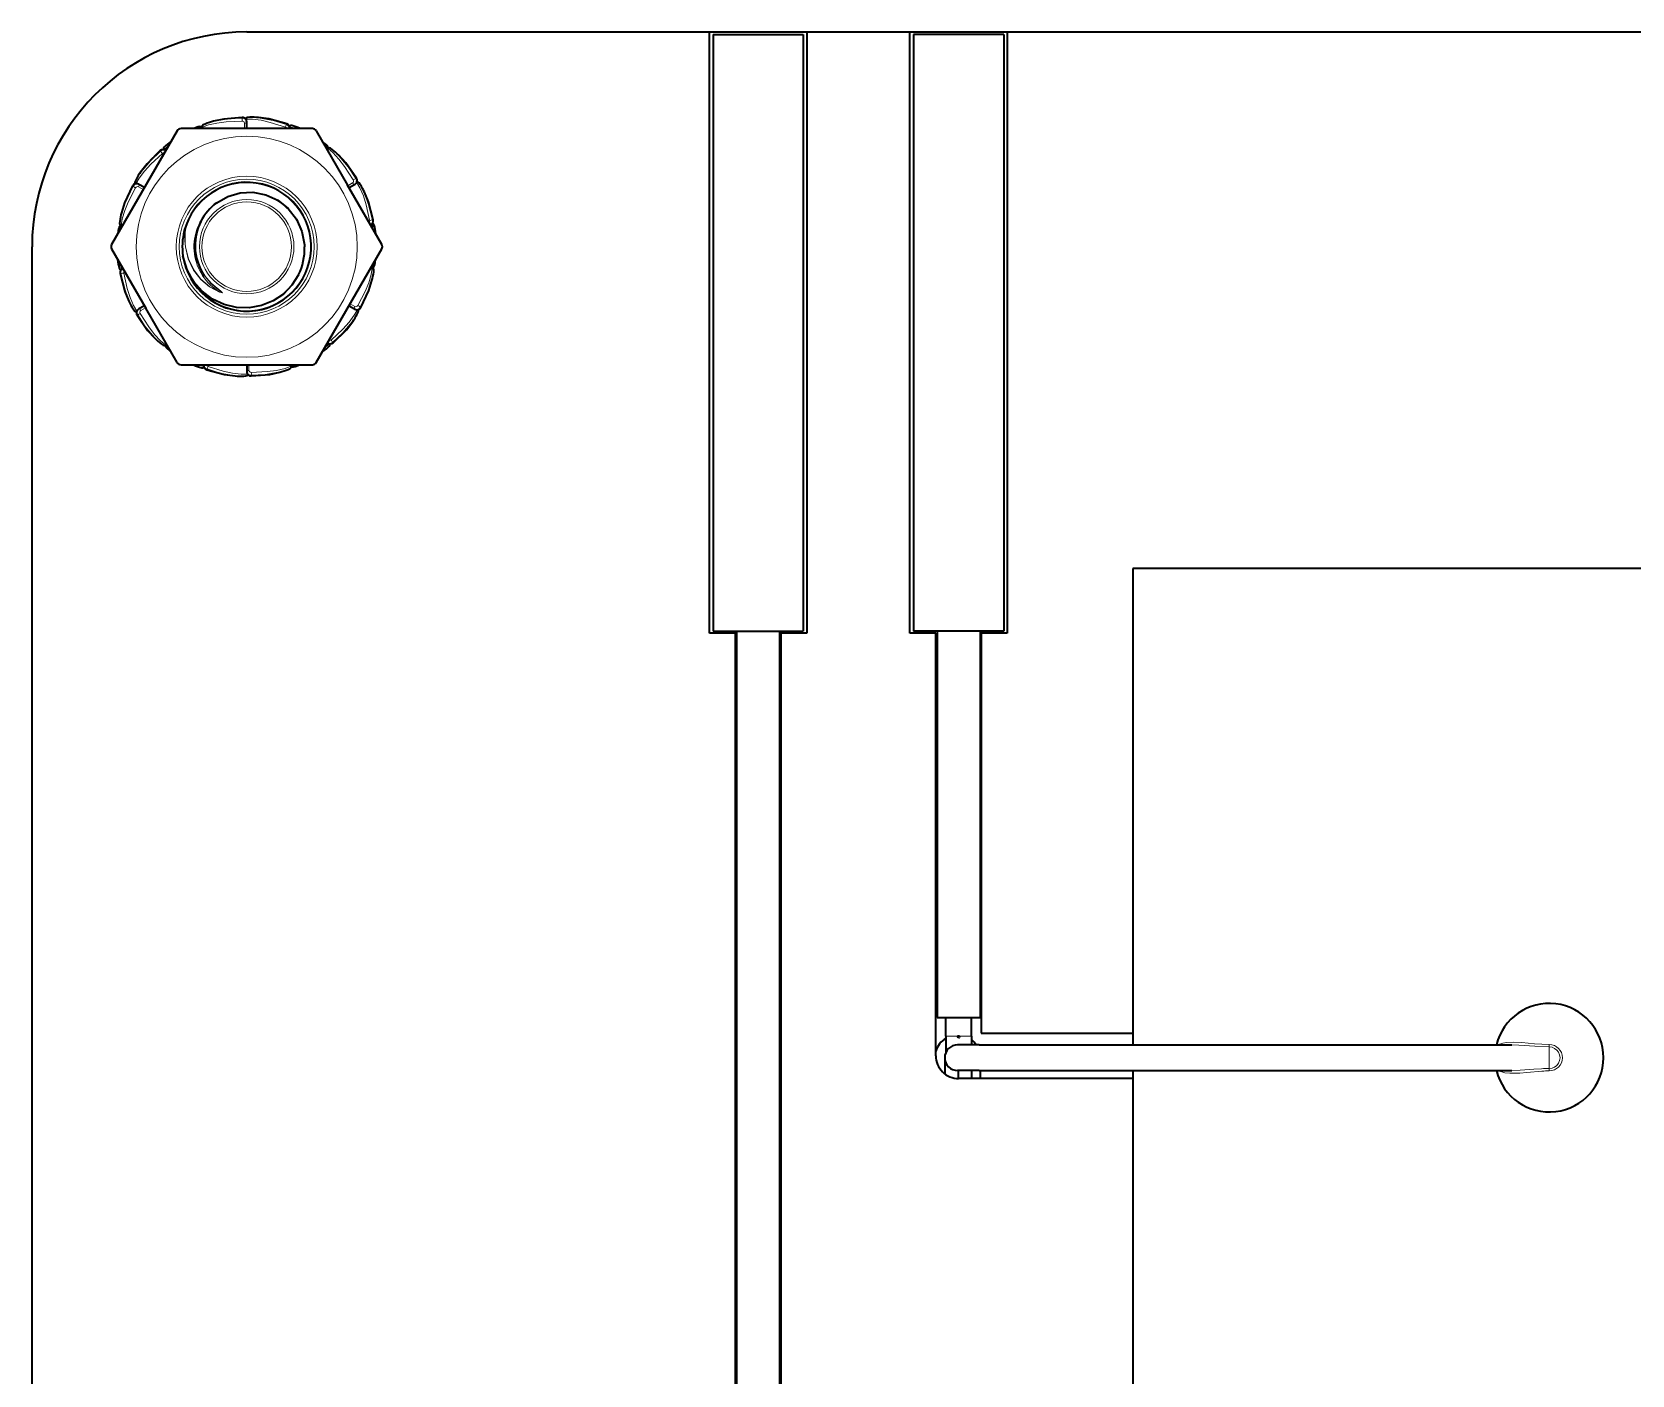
# Model space of a CAD drawing. Extents: x 291 to 828, y 188 to 662.
# Drawn here: x 291.03 to 328.29, y 333.56 to 364.84 of the extents above; entities that cross this region are included whole.
import ezdxf

# ---------------------------------------------------------------- set-up
doc = ezdxf.new("R2010")
doc.units = 0

msp = doc.modelspace()

# ---------------------------------------------------------------- linework, layer by layer
at = {"color": 7, "lineweight": 35, "ltscale": 0.269381}
msp.add_line((296.03, 364.841), (306.805, 364.841), dxfattribs=at)
at = {"color": 7, "lineweight": 35}
for p, q in [((296.03, 364.841), (352.41, 364.841)), ((313.742, 364.841), (352.41, 364.841)), ((291.03, 294.081), (291.03, 359.841)), ((291.03, 294.081), (291.03, 359.841)), ((344.839, 352.343), (316.662, 352.343)), ((307.41, 308.956), (307.41, 350.84)), ((307.439, 350.89), (307.439, 309.89)), ((308.439, 350.89), (308.439, 309.89)), ((308.469, 350.84), (308.469, 308.956)), ((316.662, 340.469), (316.662, 301.578))]:
    msp.add_line(p, q, dxfattribs=at)
at = {"color": 7, "lineweight": 35, "ltscale": 0.350005}
for p, q in [((306.805, 350.84), (306.805, 364.84)), ((309.073, 364.84), (309.073, 350.84)), ((311.474, 350.84), (311.474, 364.84)), ((313.742, 364.84), (313.742, 350.84))]:
    msp.add_line(p, q, dxfattribs=at)
at = {"color": 7, "lineweight": 35, "ltscale": 0.052499}
for p, q in [((306.889, 364.786), (308.989, 364.786)), ((306.889, 350.89), (308.989, 350.89))]:
    msp.add_line(p, q, dxfattribs=at)
at = {"color": 7, "lineweight": 35, "ltscale": 0.347379}
for p, q in [((306.889, 364.786), (306.889, 350.89)), ((308.989, 364.786), (308.989, 350.89)), ((311.558, 364.786), (311.558, 350.89)), ((313.658, 364.786), (313.658, 350.89))]:
    msp.add_line(p, q, dxfattribs=at)
at = {"color": 7, "lineweight": 35, "ltscale": 0.060014}
msp.add_line((309.073, 364.841), (311.474, 364.841), dxfattribs=at)
at = {"color": 7, "lineweight": 35, "ltscale": 0.0525}
for p, q in [((313.658, 364.786), (311.558, 364.786)), ((313.658, 350.89), (311.558, 350.89))]:
    msp.add_line(p, q, dxfattribs=at)
at = {"color": 7, "lineweight": 35, "ltscale": 0.076498}
for p, q in [((297.56, 362.591), (294.5, 362.591)), ((294.5, 357.091), (297.56, 357.091))]:
    msp.add_line(p, q, dxfattribs=at)
at = {"color": 7, "lineweight": 35, "ltscale": 0.002872}
for p, q in [((294.902, 362.634), (294.796, 362.59)), ((294.175, 357.468), (294.265, 357.398)), ((297.157, 357.048), (297.263, 357.091))]:
    msp.add_line(p, q, dxfattribs=at)
at = {"color": 7, "lineweight": 13, "ltscale": 0.002597}
for p, q in [((294.902, 362.63), (294.805, 362.591)), ((297.881, 362.212), (297.799, 362.276)), ((293.051, 360.258), (293.036, 360.156)), ((299.009, 359.423), (299.023, 359.526)), ((294.178, 357.47), (294.26, 357.406))]:
    msp.add_line(p, q, dxfattribs=at)
at = {"color": 7, "lineweight": 13, "ltscale": 0.001722}
for p, q in [((294.843, 362.591), (294.907, 362.616)), ((297.818, 362.243), (297.872, 362.2)), ((293.055, 360.188), (293.065, 360.256)), ((299.005, 359.493), (298.994, 359.425)), ((294.241, 357.438), (294.188, 357.481))]:
    msp.add_line(p, q, dxfattribs=at)
at = {"color": 7, "lineweight": 13, "ltscale": 0.000100592}
msp.add_line((294.902, 362.634), (294.902, 362.63), dxfattribs=at)
at = {"color": 7, "lineweight": 13, "ltscale": 0.000367646}
msp.add_line((294.907, 362.616), (294.902, 362.63), dxfattribs=at)
at = {"color": 7, "lineweight": 13, "ltscale": 0.000650144}
for p, q in [((294.907, 362.616), (294.914, 362.591)), ((293.065, 360.256), (293.09, 360.25))]:
    msp.add_line(p, q, dxfattribs=at)
at = {"color": 7, "lineweight": 35, "ltscale": 0.001177}
for p, q in [((295.255, 362.761), (295.21, 362.748)), ((298.172, 361.972), (298.138, 362.004)), ((293.559, 361.58), (293.533, 361.541)), ((293.113, 360.63), (293.102, 360.585)), ((298.946, 359.051), (298.957, 359.097)), ((298.5, 358.101), (298.526, 358.14)), ((293.888, 357.71), (293.921, 357.677)), ((295.758, 356.832), (295.805, 356.828)), ((296.804, 356.92), (296.849, 356.933))]:
    msp.add_line(p, q, dxfattribs=at)
at = {"color": 7, "lineweight": 13, "ltscale": 0.000100783}
msp.add_line((295.926, 362.851), (295.924, 362.847), dxfattribs=at)
at = {"color": 7, "lineweight": 13, "ltscale": 0.000367203}
msp.add_line((295.924, 362.832), (295.924, 362.847), dxfattribs=at)
at = {"color": 7, "lineweight": 13, "ltscale": 0.003214}
for p, q in [((295.978, 362.591), (295.978, 362.72)), ((293.622, 361.171), (293.51, 361.235)), ((298.386, 361.261), (298.497, 361.325)), ((298.438, 358.511), (298.549, 358.446)), ((293.674, 358.421), (293.562, 358.356)), ((296.082, 357.09), (296.082, 356.962))]:
    msp.add_line(p, q, dxfattribs=at)
at = {"color": 7, "lineweight": 35, "ltscale": 0.000365448}
msp.add_line((296.03, 362.738), (296.03, 362.753), dxfattribs=at)
at = {"color": 7, "lineweight": 35, "ltscale": 0.003677}
for p, q in [((296.03, 362.591), (296.03, 362.738)), ((293.648, 361.216), (293.52, 361.29)), ((298.412, 361.216), (298.539, 361.29)), ((293.648, 358.466), (293.52, 358.392)), ((298.412, 358.466), (298.539, 358.392)), ((296.03, 357.09), (296.03, 356.943))]:
    msp.add_line(p, q, dxfattribs=at)
at = {"color": 7, "lineweight": 35, "ltscale": 0.001178}
for p, q in [((296.301, 362.85), (296.254, 362.853)), ((298.771, 361.111), (298.751, 361.153)), ((293.288, 358.571), (293.309, 358.529))]:
    msp.add_line(p, q, dxfattribs=at)
at = {"color": 7, "lineweight": 13, "ltscale": 0.000367453}
for p, q in [((296.954, 362.688), (296.958, 362.702)), ((295.106, 356.993), (295.101, 356.98))]:
    msp.add_line(p, q, dxfattribs=at)
at = {"color": 7, "lineweight": 13, "ltscale": 0.000100627}
msp.add_line((296.961, 362.705), (296.958, 362.702), dxfattribs=at)
at = {"color": 7, "lineweight": 13, "ltscale": 0.000251303}
for p, q in [((297.271, 362.595), (297.28, 362.591)), ((294.789, 357.087), (294.779, 357.091))]:
    msp.add_line(p, q, dxfattribs=at)
at = {"color": 7, "lineweight": 35, "ltscale": 0.000305291}
msp.add_line((297.282, 362.59), (297.271, 362.595), dxfattribs=at)
at = {"color": 7, "lineweight": 35, "ltscale": 0.076499}
msp.add_line((294.413, 362.541), (292.883, 359.891), dxfattribs=at)
at = {"color": 7, "lineweight": 35, "ltscale": 0.00030492}
for p, q in [((294.275, 362.3), (294.265, 362.293)), ((297.784, 357.382), (297.794, 357.389))]:
    msp.add_line(p, q, dxfattribs=at)
at = {"color": 7, "lineweight": 13, "ltscale": 0.000250905}
msp.add_line((294.265, 362.293), (294.273, 362.299), dxfattribs=at)
at = {"color": 7, "lineweight": 35, "ltscale": 0.036627}
for p, q in [((297.646, 362.541), (298.379, 361.272)), ((294.413, 357.141), (293.681, 358.41))]:
    msp.add_line(p, q, dxfattribs=at)
at = {"color": 7, "lineweight": 35, "ltscale": 0.002871}
for p, q in [((297.885, 362.213), (297.794, 362.284)), ((293.047, 360.261), (293.032, 360.147)), ((299.012, 359.421), (299.028, 359.534))]:
    msp.add_line(p, q, dxfattribs=at)
at = {"color": 7, "lineweight": 13, "ltscale": 0.000650073}
for p, q in [((297.872, 362.2), (297.853, 362.182)), ((294.188, 357.481), (294.206, 357.5))]:
    msp.add_line(p, q, dxfattribs=at)
at = {"color": 7, "lineweight": 13, "ltscale": 0.000367493}
msp.add_line((297.872, 362.2), (297.881, 362.212), dxfattribs=at)
at = {"color": 7, "lineweight": 13, "ltscale": 0.000100904}
msp.add_line((297.885, 362.213), (297.881, 362.212), dxfattribs=at)
at = {"color": 7, "lineweight": 13, "ltscale": 0.000100858}
for p, q in [((294.015, 362.08), (294.016, 362.076)), ((298.044, 357.602), (298.043, 357.606))]:
    msp.add_line(p, q, dxfattribs=at)
at = {"color": 7, "lineweight": 13, "ltscale": 0.000366793}
for p, q in [((294.026, 362.065), (294.016, 362.076)), ((298.034, 357.617), (298.043, 357.606))]:
    msp.add_line(p, q, dxfattribs=at)
at = {"color": 7, "lineweight": 13, "ltscale": 0.000367075}
for p, q in [((298.568, 361.428), (298.58, 361.436)), ((293.492, 358.254), (293.479, 358.246))]:
    msp.add_line(p, q, dxfattribs=at)
at = {"color": 7, "lineweight": 13, "ltscale": 0.00010072}
msp.add_line((298.584, 361.436), (298.58, 361.436), dxfattribs=at)
at = {"color": 7, "lineweight": 13, "ltscale": 0.000101273}
msp.add_line((293.371, 361.256), (293.373, 361.252), dxfattribs=at)
at = {"color": 7, "lineweight": 13, "ltscale": 0.00036657}
msp.add_line((293.386, 361.245), (293.373, 361.252), dxfattribs=at)
at = {"color": 7, "lineweight": 35, "ltscale": 0.000365754}
for p, q in [((293.52, 361.29), (293.508, 361.297)), ((298.539, 361.29), (298.552, 361.297)), ((293.52, 358.392), (293.508, 358.385)), ((298.539, 358.392), (298.552, 358.385))]:
    msp.add_line(p, q, dxfattribs=at)
at = {"color": 7, "lineweight": 35, "ltscale": 0.039873}
msp.add_line((299.176, 359.891), (298.379, 361.272), dxfattribs=at)
at = {"color": 7, "lineweight": 13, "ltscale": 0.000146423}
msp.add_line((295.333, 360.866), (295.337, 360.861), dxfattribs=at)
at = {"color": 7, "lineweight": 35, "ltscale": 0.000105677}
msp.add_line((294.631, 360.355), (294.627, 360.355), dxfattribs=at)
at = {"color": 7, "lineweight": 13, "ltscale": 0.000367514}
for p, q in [((298.958, 360.464), (298.972, 360.467)), ((293.102, 359.217), (293.087, 359.214))]:
    msp.add_line(p, q, dxfattribs=at)
at = {"color": 7, "lineweight": 13, "ltscale": 0.000101103}
for p, q in [((298.976, 360.466), (298.972, 360.467)), ((293.084, 359.216), (293.087, 359.214))]:
    msp.add_line(p, q, dxfattribs=at)
at = {"color": 7, "lineweight": 13, "ltscale": 9.72082e-05}
for p, q in [((293.047, 360.261), (293.051, 360.258)), ((299.012, 359.421), (299.009, 359.423))]:
    msp.add_line(p, q, dxfattribs=at)
at = {"color": 7, "lineweight": 13, "ltscale": 0.000367495}
msp.add_line((293.065, 360.256), (293.051, 360.258), dxfattribs=at)
at = {"color": 7, "lineweight": 13, "ltscale": 0.000251432}
for p, q in [((299.035, 360.143), (299.036, 360.133)), ((293.024, 359.539), (293.023, 359.549))]:
    msp.add_line(p, q, dxfattribs=at)
at = {"color": 7, "lineweight": 35, "ltscale": 0.000305257}
for p, q in [((299.037, 360.131), (299.035, 360.143)), ((293.023, 359.551), (293.024, 359.539))]:
    msp.add_line(p, q, dxfattribs=at)
at = {"color": 7, "lineweight": 35, "ltscale": 0.039872}
msp.add_line((292.883, 359.791), (293.681, 358.41), dxfattribs=at)
at = {"color": 7, "lineweight": 35, "ltscale": 0.0765}
msp.add_line((297.646, 357.141), (299.176, 359.791), dxfattribs=at)
at = {"color": 7, "lineweight": 13, "ltscale": 0.00065088}
msp.add_line((298.994, 359.425), (298.969, 359.432), dxfattribs=at)
at = {"color": 7, "lineweight": 13, "ltscale": 0.000366739}
msp.add_line((298.994, 359.425), (299.009, 359.423), dxfattribs=at)
at = {"color": 7, "lineweight": 13, "ltscale": 0.000101482}
msp.add_line((293.475, 358.246), (293.479, 358.246), dxfattribs=at)
at = {"color": 7, "lineweight": 13, "ltscale": 0.000367243}
msp.add_line((298.673, 358.436), (298.686, 358.43), dxfattribs=at)
at = {"color": 7, "lineweight": 13, "ltscale": 0.000100884}
msp.add_line((298.688, 358.426), (298.686, 358.43), dxfattribs=at)
at = {"color": 7, "lineweight": 13, "ltscale": 0.000100189}
msp.add_line((294.175, 357.468), (294.178, 357.47), dxfattribs=at)
at = {"color": 7, "lineweight": 13, "ltscale": 0.000367962}
msp.add_line((294.188, 357.481), (294.178, 357.47), dxfattribs=at)
at = {"color": 7, "lineweight": 13, "ltscale": 0.000251525}
msp.add_line((297.794, 357.389), (297.786, 357.383), dxfattribs=at)
at = {"color": 7, "lineweight": 35, "ltscale": 0.000304979}
msp.add_line((294.777, 357.092), (294.789, 357.087), dxfattribs=at)
at = {"color": 7, "lineweight": 13, "ltscale": 0.000101207}
msp.add_line((295.098, 356.977), (295.101, 356.98), dxfattribs=at)
at = {"color": 7, "lineweight": 13, "ltscale": 0.000650683}
msp.add_line((297.152, 357.066), (297.145, 357.091), dxfattribs=at)
at = {"color": 7, "lineweight": 13, "ltscale": 0.001723}
msp.add_line((297.216, 357.091), (297.152, 357.066), dxfattribs=at)
at = {"color": 7, "lineweight": 13, "ltscale": 0.000366938}
msp.add_line((297.152, 357.066), (297.158, 357.052), dxfattribs=at)
at = {"color": 7, "lineweight": 13, "ltscale": 0.000100468}
msp.add_line((297.157, 357.048), (297.158, 357.052), dxfattribs=at)
at = {"color": 7, "lineweight": 13, "ltscale": 0.002598}
msp.add_line((297.158, 357.052), (297.254, 357.091), dxfattribs=at)
at = {"color": 7, "lineweight": 35, "ltscale": 0.000366211}
msp.add_line((296.03, 356.943), (296.03, 356.929), dxfattribs=at)
at = {"color": 7, "lineweight": 13, "ltscale": 0.000101448}
msp.add_line((296.134, 356.831), (296.136, 356.835), dxfattribs=at)
at = {"color": 7, "lineweight": 13, "ltscale": 0.000367231}
msp.add_line((296.135, 356.849), (296.136, 356.835), dxfattribs=at)
at = {"color": 7, "lineweight": 35, "ltscale": 0.270381}
msp.add_line((316.662, 352.343), (316.662, 341.527), dxfattribs=at)
at = {"color": 7, "lineweight": 35, "ltscale": 0.015132}
msp.add_line((307.41, 350.84), (306.805, 350.84), dxfattribs=at)
at = {"color": 7, "lineweight": 35, "ltscale": 0.015115}
msp.add_line((309.073, 350.84), (308.469, 350.84), dxfattribs=at)
at = {"color": 7, "lineweight": 35, "ltscale": 0.015124}
msp.add_line((312.079, 350.84), (311.474, 350.84), dxfattribs=at)
at = {"color": 7, "lineweight": 35, "ltscale": 0.246049}
msp.add_line((312.079, 340.998), (312.079, 350.84), dxfattribs=at)
at = {"color": 7, "lineweight": 35, "ltscale": 0.225}
for p, q in [((312.108, 350.89), (312.108, 341.89)), ((313.108, 350.89), (313.108, 341.89))]:
    msp.add_line(p, q, dxfattribs=at)
at = {"color": 7, "lineweight": 35, "ltscale": 0.232819}
msp.add_line((313.137, 350.84), (313.137, 341.527), dxfattribs=at)
at = {"color": 7, "lineweight": 35, "ltscale": 0.015125}
msp.add_line((313.742, 350.84), (313.137, 350.84), dxfattribs=at)
at = {"color": 7, "lineweight": 35, "ltscale": 0.025}
msp.add_line((312.108, 341.89), (313.108, 341.89), dxfattribs=at)
at = {"color": 7, "lineweight": 35, "ltscale": 0.01091}
for p, q in [((312.309, 341.454), (312.309, 341.89)), ((312.909, 341.454), (312.909, 341.89))]:
    msp.add_line(p, q, dxfattribs=at)
at = {"color": 7, "lineweight": 13, "ltscale": 0.00692}
msp.add_line((312.585, 341.454), (312.309, 341.454), dxfattribs=at)
at = {"color": 7, "lineweight": 35, "ltscale": 0.009568}
msp.add_line((312.309, 341.454), (312.309, 341.071), dxfattribs=at)
at = {"color": 7, "lineweight": 35, "ltscale": 0.001161}
msp.add_line((312.632, 341.454), (312.585, 341.454), dxfattribs=at)
at = {"color": 7, "lineweight": 13, "ltscale": 0.006919}
msp.add_line((312.909, 341.454), (312.632, 341.454), dxfattribs=at)
at = {"color": 7, "lineweight": 35, "ltscale": 0.005009}
msp.add_line((312.909, 341.454), (312.909, 341.254), dxfattribs=at)
at = {"color": 7, "lineweight": 35, "ltscale": 0.088135}
msp.add_line((313.137, 341.527), (316.662, 341.527), dxfattribs=at)
at = {"color": 7, "lineweight": 35, "ltscale": 0.006836}
msp.add_line((316.666, 341.527), (316.667, 341.254), dxfattribs=at)
at = {"color": 7, "lineweight": 35, "ltscale": 0.009376}
msp.add_line((312.285, 340.954), (312.285, 340.579), dxfattribs=at)
at = {"color": 7, "lineweight": 35, "ltscale": 0.0125}
for p, q in [((313.085, 341.254), (312.585, 341.254)), ((313.085, 340.654), (312.585, 340.654))]:
    msp.add_line(p, q, dxfattribs=at)
at = {"color": 7, "lineweight": 35, "ltscale": 0.310155}
for p, q in [((313.085, 341.254), (325.491, 341.254)), ((313.085, 340.654), (325.491, 340.654))]:
    msp.add_line(p, q, dxfattribs=at)
at = {"color": 7, "lineweight": 13, "ltscale": 0.001376}
for p, q in [((326.362, 341.262), (326.362, 341.206)), ((326.362, 340.647), (326.362, 340.702))]:
    msp.add_line(p, q, dxfattribs=at)
at = {"color": 7, "lineweight": 13, "ltscale": 0.006312}
for p, q in [((326.362, 340.954), (326.362, 341.206)), ((326.362, 340.702), (326.362, 340.954))]:
    msp.add_line(p, q, dxfattribs=at)
at = {"color": 7, "lineweight": 35, "ltscale": 0.004659}
msp.add_line((312.597, 340.654), (312.597, 340.468), dxfattribs=at)
at = {"color": 7, "lineweight": 35, "ltscale": 0.004631}
for p, q in [((312.909, 340.654), (312.909, 340.469)), ((316.667, 340.654), (316.666, 340.469))]:
    msp.add_line(p, q, dxfattribs=at)
at = {"color": 7, "lineweight": 35, "ltscale": 0.004624}
msp.add_line((313.114, 340.654), (313.114, 340.469), dxfattribs=at)
at = {"color": 7, "lineweight": 35, "ltscale": 0.000326062}
msp.add_line((312.622, 340.469), (312.609, 340.468), dxfattribs=at)
at = {"color": 7, "lineweight": 35, "ltscale": 0.101005}
msp.add_line((316.662, 340.469), (312.622, 340.469), dxfattribs=at)
at = {"color": 7, "lineweight": 35, "ltscale": 9.99451e-05}
msp.add_line((316.666, 340.469), (316.662, 340.469), dxfattribs=at)
at = {"color": 7, "lineweight": 13}
for points in [[(294.998, 362.622), (295.137, 362.676), (295.336, 362.721), (295.552, 362.749), (295.923, 362.768)], [(295.21, 362.748), (295.601, 362.816), (295.924, 362.832)], [(295.924, 362.847), (295.626, 362.83), (295.255, 362.761)], [(296.011, 362.808), (296.161, 362.81), (296.363, 362.785), (296.575, 362.737), (296.93, 362.628)], [(296.254, 362.853), (296.644, 362.783), (296.954, 362.688)], [(296.958, 362.702), (296.673, 362.787), (296.301, 362.85)], [(293.451, 361.308), (293.524, 361.439), (293.647, 361.601), (293.795, 361.761), (294.066, 362.014)], [(293.533, 361.541), (293.789, 361.844), (294.026, 362.065)], [(294.016, 362.076), (293.799, 361.871), (293.559, 361.58)], [(297.923, 362.125), (298.039, 362.031), (298.177, 361.882), (298.309, 361.708), (298.511, 361.397)], [(298.138, 362.004), (298.391, 361.7), (298.568, 361.428)], [(298.58, 361.436), (298.416, 361.685), (298.172, 361.972)], [(293.102, 360.585), (293.239, 360.957), (293.386, 361.245)], [(293.105, 360.338), (293.128, 360.486), (293.188, 360.68), (293.273, 360.881), (293.441, 361.211)], [(293.373, 361.252), (293.239, 360.986), (293.113, 360.63)], [(295.337, 360.861), (295.57, 360.997), (295.829, 361.08), (296.101, 361.105), (296.376, 361.07), (296.639, 360.976), (296.877, 360.826), (297.079, 360.626), (297.234, 360.385), (297.334, 360.115), (297.373, 359.84)], [(298.59, 361.34), (298.667, 361.212), (298.746, 361.024), (298.81, 360.816), (298.893, 360.455)], [(298.751, 361.153), (298.885, 360.78), (298.958, 360.464)], [(298.972, 360.467), (298.903, 360.757), (298.771, 361.111)], [(297.23, 359.185), (297.085, 358.955), (296.897, 358.757), (296.673, 358.6), (296.421, 358.488), (296.178, 358.432), (295.929, 358.419), (295.68, 358.45), (295.438, 358.524), (295.211, 358.641), (295.008, 358.796), (294.834, 358.986), (294.695, 359.205), (294.595, 359.445), (294.552, 359.62), (294.53, 359.8)], [(295.398, 358.781), (295.166, 358.906), (294.961, 359.08), (294.794, 359.297), (294.67, 359.556), (294.602, 359.84)], [(295.399, 358.786), (295.168, 358.91), (294.964, 359.083), (294.797, 359.3), (294.674, 359.558), (294.606, 359.841)], [(293.087, 359.214), (293.156, 358.924), (293.288, 358.571)], [(293.309, 358.529), (293.175, 358.902), (293.102, 359.217)], [(293.469, 358.342), (293.393, 358.47), (293.314, 358.657), (293.249, 358.865), (293.166, 359.227)], [(298.955, 359.344), (298.931, 359.196), (298.871, 359.002), (298.787, 358.801), (298.618, 358.47)], [(295.051, 359.159), (295.197, 358.985), (295.423, 358.801), (295.466, 358.766), (295.466, 358.765), (295.464, 358.764), (295.399, 358.786)], [(295.055, 359.162), (295.201, 358.989), (295.425, 358.803), (295.467, 358.766), (295.465, 358.763), (295.398, 358.781)], [(298.957, 359.097), (298.82, 358.725), (298.673, 358.436)], [(298.686, 358.43), (298.82, 358.696), (298.946, 359.051)], [(293.479, 358.246), (293.643, 357.997), (293.888, 357.71)], [(293.921, 357.677), (293.668, 357.982), (293.492, 358.254)], [(294.137, 357.556), (294.021, 357.651), (293.882, 357.8), (293.75, 357.973), (293.549, 358.285)], [(298.608, 358.373), (298.536, 358.243), (298.413, 358.08), (298.265, 357.92), (297.993, 357.668)], [(298.526, 358.14), (298.271, 357.838), (298.034, 357.617)], [(298.043, 357.606), (298.26, 357.811), (298.5, 358.101)], [(295.101, 356.98), (295.387, 356.894), (295.758, 356.832)], [(295.805, 356.828), (295.415, 356.899), (295.106, 356.993)], [(296.048, 356.874), (295.899, 356.872), (295.697, 356.897), (295.484, 356.945), (295.129, 357.054)], [(297.061, 357.059), (296.922, 357.006), (296.724, 356.961), (296.507, 356.933), (296.137, 356.914)], [(296.849, 356.933), (296.459, 356.866), (296.135, 356.849)], [(296.136, 356.835), (296.433, 356.852), (296.804, 356.92)], [(326.362, 341.262), (326.022, 341.28), (325.721, 341.31), (325.54, 341.319), (325.367, 341.31), (325.282, 341.295), (325.161, 341.254)], [(326.362, 341.206), (326.028, 341.22), (325.658, 341.249), (325.491, 341.254)], [(325.161, 340.654), (325.327, 340.604), (325.444, 340.591), (325.679, 340.595), (325.84, 340.609), (326.192, 340.641)], [(325.491, 340.654), (325.682, 340.661), (326.005, 340.686), (326.185, 340.697)]]:
    msp.add_lwpolyline(points, dxfattribs=at)
at = {"color": 7, "lineweight": 35}
for points in [[(295.926, 362.851), (295.494, 362.814), (295.255, 362.761)], [(296.961, 362.705), (296.543, 362.818), (296.301, 362.85)], [(294.015, 362.08), (293.708, 361.774), (293.559, 361.58)], [(298.584, 361.436), (298.336, 361.791), (298.172, 361.972)], [(293.371, 361.256), (293.187, 360.863), (293.113, 360.63)], [(295.333, 360.866), (295.589, 361.012), (295.875, 361.095), (296.175, 361.108), (296.473, 361.049), (296.751, 360.921), (296.993, 360.73), (297.186, 360.484), (297.316, 360.198), (297.376, 359.886), (297.378, 359.841)], [(298.976, 360.466), (298.864, 360.885), (298.771, 361.111)], [(297.236, 359.183), (297.083, 358.943), (296.883, 358.738), (296.644, 358.577), (296.374, 358.468), (296.086, 358.416), (295.791, 358.424), (295.501, 358.494), (295.231, 358.622), (294.991, 358.804), (294.792, 359.033), (294.643, 359.3), (294.545, 359.626)], [(293.084, 359.216), (293.195, 358.797), (293.288, 358.571)], [(298.688, 358.426), (298.872, 358.818), (298.946, 359.051)], [(293.475, 358.246), (293.723, 357.89), (293.888, 357.71)], [(298.044, 357.602), (298.351, 357.908), (298.5, 358.101)], [(295.098, 356.977), (295.516, 356.864), (295.758, 356.832)], [(296.134, 356.831), (296.566, 356.868), (296.804, 356.92)], [(312.632, 341.454), (312.618, 341.419), (312.595, 341.423), (312.585, 341.454)]]:
    msp.add_lwpolyline(points, dxfattribs=at)
at = {"color": 7, "lineweight": 13}
for radius in [2.575, 1.641, 1.571, 1.099, 1.043]:
    msp.add_circle((296.03, 359.841), radius, dxfattribs=at)
at = {"color": 7, "lineweight": 35}
for centre, radius, start, end in [((296.03, 359.841), 5, 90, 180), ((296.03, 359.841), 5, 90, 180), ((294.5, 362.491), 0.1, 90, 150), ((294.941, 362.54), 0.101, 30.3348, 112.1885), ((295.048, 362.619), 0.0643, 116.6919, 168.926), ((295.5, 361.689), 1.099, 105.2934, 116.0619), ((295.93, 362.75), 0.1, 1.5039, 92.4746), ((296.057, 362.787), 0.0643, 96.6918, 148.9258), ((296.164, 361.758), 1.099, 85.2934, 96.0619), ((296.93, 362.609), 0.101, 349.8513, 72.2033), ((297.063, 362.6), 0.0643, 76.6918, 128.9256), ((296.812, 361.597), 1.099, 65.2934, 76.0619), ((297.56, 362.491), 0.1, 30, 90), ((294.9, 361.396), 1.099, 125.2934, 136.0619), ((297.823, 362.134), 0.101, 330.3348, 52.1885), ((294.083, 362.005), 0.101, 49.8513, 132.2033), ((294.157, 362.115), 0.0643, 136.6919, 188.9262), ((297.944, 362.08), 0.0643, 56.6918, 108.9254), ((297.365, 361.224), 1.099, 45.2934, 56.0619), ((294.436, 360.916), 1.099, 145.2934, 156.0619), ((298.5, 361.382), 0.1, 301.5039, 32.4746), ((293.46, 361.209), 0.1, 61.5039, 152.4746), ((293.492, 361.337), 0.0643, 156.6919, 208.9264), ((296.03, 359.841), 1.5, 188.2165, 165.8313), ((298.595, 361.29), 0.0643, 36.6918, 88.9252), ((297.757, 360.684), 1.099, 25.2934, 36.0619), ((296.078, 359.859), 1.253, 126.4978, 153.1497), ((293.148, 360.247), 0.101, 90.3348, 172.1885), ((294.164, 360.306), 1.099, 165.2934, 176.0619), ((293.133, 360.379), 0.0643, 176.6919, 228.9265), ((295.199, 360.077), 0.637, 154.0224, 168.1089), ((296.063, 359.867), 1.235, 153.1668, 181.1945), ((298.877, 360.445), 0.101, 289.8513, 12.2033), ((298.936, 360.326), 0.0643, 16.6918, 68.9252), ((297.941, 360.042), 1.099, 5.2934, 16.0619), ((296.03, 359.841), 1.5, 165.8313, 188.2153), ((292.97, 359.841), 0.1, 150, 210), ((296.065, 359.868), 1.238, 181.2623, 214.9807), ((296.019, 359.791), 1.36, 333.4353, 2.0792), ((299.09, 359.841), 0.1, 330, 30), ((294.118, 359.64), 1.099, 185.2934, 196.0619), ((293.124, 359.356), 0.0643, 196.6919, 248.9265), ((293.182, 359.237), 0.101, 109.8513, 192.2033), ((298.912, 359.434), 0.101, 270.3348, 352.1885), ((297.895, 359.376), 1.099, 345.2934, 356.0619), ((298.926, 359.302), 0.0643, 356.6918, 48.9252), ((294.302, 358.998), 1.099, 205.2934, 216.0619), ((293.465, 358.391), 0.0643, 216.6919, 268.9264), ((293.56, 358.3), 0.1, 121.5039, 212.4746), ((297.623, 358.766), 1.099, 325.2934, 336.0619), ((298.599, 358.472), 0.1, 241.5039, 332.4746), ((298.568, 358.344), 0.0643, 336.6918, 28.9253), ((294.694, 358.458), 1.099, 225.2934, 236.0619), ((294.115, 357.601), 0.0643, 236.6919, 288.9263), ((294.237, 357.548), 0.101, 150.3348, 232.1885), ((297.16, 358.286), 1.099, 305.2934, 316.0619), ((297.976, 357.677), 0.101, 229.8513, 312.2033), ((297.903, 357.566), 0.0643, 316.6918, 8.9254), ((294.5, 357.191), 0.1, 210, 270), ((295.248, 358.085), 1.099, 245.2934, 256.0619), ((294.997, 357.082), 0.0643, 256.6919, 308.9261), ((295.129, 357.073), 0.101, 169.8513, 252.2033), ((296.56, 357.993), 1.099, 285.2934, 296.0619), ((297.119, 357.142), 0.101, 210.3348, 292.1885), ((297.012, 357.063), 0.0643, 296.6918, 348.9256), ((297.56, 357.191), 0.1, 270, 330), ((295.896, 357.923), 1.099, 265.2934, 276.0619), ((296.003, 356.895), 0.0643, 276.6919, 328.9259), ((296.129, 356.931), 0.1, 181.5039, 272.4746), ((326.362, 340.954), 1.264, 193.7306, 166.2695), ((312.584, 340.954), 0.528, 121.3996, 163.0142), ((312.582, 340.952), 0.532, 34.6195, 52.1814), ((312.609, 340.998), 0.531, 179.9986, 270.0025), ((312.585, 340.954), 0.3, 90, 270)]:
    msp.add_arc(centre, radius, start, end, dxfattribs=at)
at = {"color": 7, "lineweight": 13}
for centre, radius, start, end in [((294.943, 362.537), 0.1, 32.2745, 114.0547), ((294.948, 362.522), 0.102, 42.6275, 113.2559), ((295.039, 362.634), 0.0463, 104.4509, 196.9271), ((296.248, 362.794), 0.326, 173.2268, 184.6551), ((295.927, 362.716), 0.0517, 4.8423, 94.5947), ((295.932, 362.748), 0.0988, 2.9456, 94.6214), ((295.932, 362.733), 0.0987, 2.9221, 94.3881), ((296.054, 362.805), 0.0463, 84.4509, 176.9271), ((297.245, 362.541), 0.326, 153.2268, 164.6551), ((296.912, 362.574), 0.0566, 17.5453, 71.8936), ((296.924, 362.59), 0.102, 0.2607, 73.3775), ((296.931, 362.605), 0.1, 351.7282, 74.0866), ((297.066, 362.618), 0.0463, 64.4509, 156.9271), ((296.79, 361.722), 0.943, 67.0615, 75.4163), ((294.78, 361.44), 0.943, 127.0615, 135.4163), ((297.811, 362.118), 0.102, 342.6275, 53.2559), ((297.822, 362.13), 0.1, 332.2745, 54.0547), ((294.086, 362.003), 0.1, 51.7282, 134.0866), ((294.096, 361.991), 0.102, 60.2607, 133.3775), ((294.298, 362.243), 0.326, 213.2268, 224.6551), ((294.104, 361.972), 0.0566, 77.5453, 131.8936), ((294.143, 362.127), 0.0463, 124.4509, 216.9271), ((297.953, 362.096), 0.0463, 44.4509, 136.9271), ((298.696, 361.129), 0.326, 113.2268, 124.6551), ((298.486, 361.372), 0.0987, 302.9221, 34.3881), ((298.498, 361.379), 0.0988, 302.9456, 34.6214), ((293.463, 361.21), 0.0988, 62.9457, 154.6214), ((293.581, 361.506), 0.326, 233.2268, 244.6551), ((293.476, 361.202), 0.0987, 62.9221, 154.3881), ((293.475, 361.344), 0.0463, 144.4509, 236.9271), ((293.489, 361.189), 0.0517, 64.8423, 154.5947), ((296.03, 359.841), 1.49, 199.6027, 159.8306), ((298.468, 361.367), 0.0517, 304.8423, 34.5947), ((298.609, 361.302), 0.0463, 24.4509, 116.9271), ((296.03, 359.841), 1.229, 136.221, 239.1341), ((296.078, 359.858), 1.247, 126.4709, 153.1281), ((293.151, 360.248), 0.1, 92.2745, 174.0547), ((293.167, 360.244), 0.102, 102.6275, 173.2559), ((293.115, 360.379), 0.0463, 164.4509, 256.9271), ((296.039, 360.028), 1.45, 166.9462, 187.4611), ((296.039, 360.028), 1.445, 166.946, 187.4449), ((296.063, 359.867), 1.23, 153.1463, 181.1795), ((298.838, 360.443), 0.0566, 317.5453, 11.8936), ((298.976, 360.139), 0.326, 93.2268, 104.6551), ((298.858, 360.441), 0.102, 300.2607, 13.3775), ((298.874, 360.443), 0.1, 291.7282, 14.0866), ((298.953, 360.332), 0.0463, 4.4509, 96.9271), ((298.039, 360.123), 0.943, 7.0614, 15.4163), ((296.065, 359.868), 1.232, 181.2478, 214.9792), ((296.019, 359.791), 1.355, 333.4133, 2.0563), ((293.107, 359.35), 0.0463, 184.4509, 276.9271), ((294.02, 359.558), 0.943, 187.0614, 195.4164), ((293.185, 359.239), 0.1, 111.7282, 194.0866), ((293.201, 359.241), 0.102, 120.2607, 193.3775), ((293.083, 359.543), 0.326, 273.2268, 284.6551), ((293.222, 359.239), 0.0566, 137.5453, 191.8936), ((298.908, 359.434), 0.1, 272.2745, 354.0547), ((298.892, 359.437), 0.102, 282.6275, 353.2559), ((298.944, 359.302), 0.0463, 344.4509, 76.9271), ((298.571, 358.493), 0.0517, 244.8423, 334.5947), ((298.478, 358.175), 0.326, 53.2268, 64.6551), ((293.451, 358.38), 0.0463, 204.4509, 296.9271), ((293.561, 358.302), 0.0988, 122.9456, 214.6214), ((293.574, 358.31), 0.0987, 122.9221, 214.3881), ((293.363, 358.553), 0.326, 293.2268, 304.6551), ((293.592, 358.314), 0.0517, 124.8423, 214.5947), ((298.584, 358.479), 0.0987, 242.9221, 334.3881), ((298.596, 358.472), 0.0988, 242.9457, 334.6214), ((298.584, 358.338), 0.0463, 324.4509, 56.9271), ((294.106, 357.586), 0.0463, 224.4509, 316.9271), ((294.238, 357.551), 0.1, 152.2746, 234.0547), ((294.249, 357.563), 0.102, 162.6275, 233.2559), ((297.279, 358.242), 0.943, 307.0615, 315.4163), ((297.973, 357.678), 0.1, 231.7282, 314.0866), ((297.963, 357.691), 0.102, 240.2607, 313.3775), ((297.916, 357.555), 0.0463, 304.4509, 36.9271), ((297.955, 357.71), 0.0566, 257.5453, 311.8936), ((297.761, 357.438), 0.326, 33.2268, 44.6551), ((295.27, 357.959), 0.943, 247.0615, 255.4163), ((294.993, 357.064), 0.0463, 244.4509, 336.9271), ((295.129, 357.076), 0.1, 171.7282, 254.0866), ((295.135, 357.091), 0.102, 180.2607, 253.3775), ((295.147, 357.108), 0.0566, 197.5453, 251.8936), ((294.815, 357.14), 0.326, 333.2268, 344.6551), ((296.133, 356.966), 0.0517, 184.8423, 274.5947), ((297.116, 357.144), 0.1, 212.2745, 294.0547), ((297.021, 357.047), 0.0463, 284.4509, 16.9271), ((297.112, 357.16), 0.102, 222.6275, 293.2559), ((296.005, 356.877), 0.0463, 264.4509, 356.9271), ((296.128, 356.948), 0.0987, 182.9221, 274.3881), ((296.128, 356.934), 0.0988, 182.9457, 274.6214), ((295.812, 356.888), 0.326, 353.2268, 4.6551), ((326.362, 340.954), 0.307, 0, 90), ((326.362, 340.954), 0.252, 270, 90.0001), ((326.362, 340.954), 0.307, 270, 360), ((326.365, 336.853), 3.849, 90.0352, 92.6801), ((326.365, 337.724), 2.923, 90.0453, 93.3951)]:
    msp.add_arc(centre, radius, start, end, dxfattribs=at)
for centre, major_axis, start_param, end_param in [((295.98, 362.738), (0.05, 0), 4.671362, 6.283192), ((293.495, 361.246), (-0.025, -0.0433), 1.529769, 3.141599), ((298.514, 361.333), (0.025, -0.0433), 4.671362, 6.283192), ((298.564, 358.435), (-0.025, -0.0433), 4.671362, 6.283192), ((293.545, 358.349), (0.025, -0.0433), 1.529769, 3.141599), ((296.08, 356.943), (0.05, 0), 1.529769, 3.141599)]:
    msp.add_ellipse(centre, major_axis=major_axis, ratio=0.371175, start_param=start_param, end_param=end_param, dxfattribs=at)

doc.saveas('drawing.dxf')
